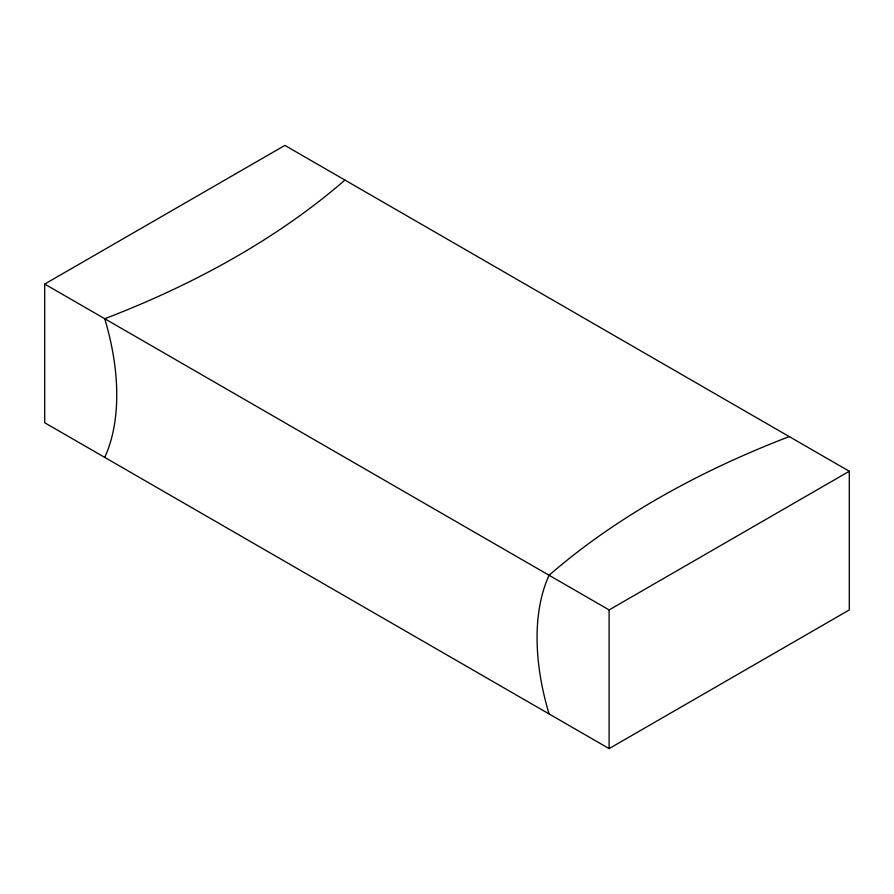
<?xml version="1.0" encoding="UTF-8"?>
<svg xmlns="http://www.w3.org/2000/svg" width="894" height="894" viewBox="0 0 894 894"><rect width="100%" height="100%" fill="white"/><g stroke="black" fill="none" stroke-linecap="round" stroke-linejoin="round"><path stroke-width="1.34" d="M44.7 284.068L284.884 145.398L849.3 471.261L849.3 609.931L609.116 748.602L44.7 422.739L44.7 284.068L609.116 609.931L849.3 471.261M609.116 609.931L609.116 748.602M549.072 713.937A220.784 127.473 60 0 1 549.072 575.267A857.648 495.164 0 0 1 789.257 436.596M344.928 180.063A857.648 495.164 0 0 1 104.743 318.733A220.784 127.473 60 0 1 104.743 457.404"/></g></svg>
